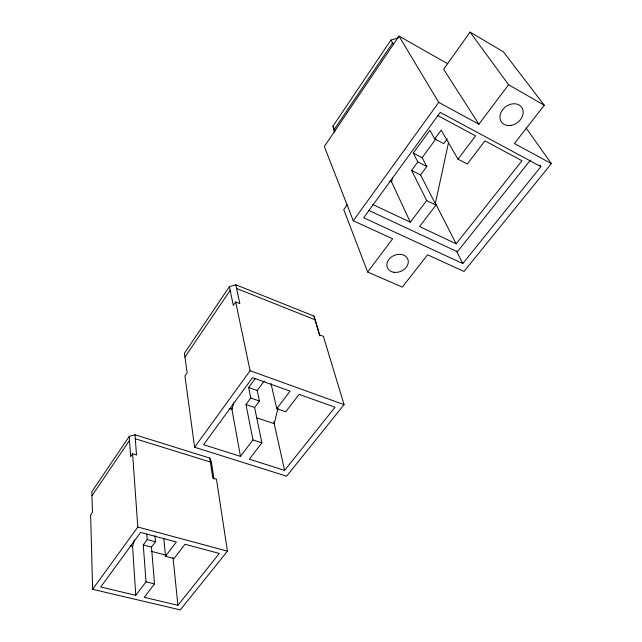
<?xml version="1.0" encoding="UTF-8"?>
<svg xmlns="http://www.w3.org/2000/svg" width="642" height="642" viewBox="0 0 642 642"><rect width="100%" height="100%" fill="white"/><g stroke="black" fill="none" stroke-linecap="round" stroke-linejoin="round"><path stroke-width="0.96" d="M435.404 203.257L448.63 142.091M392.455 177.978L391.564 181.871L389.774 180.996M278.002 408.176L274.214 423.712L256.391 417.677M233.664 402.695L231.955 409.395L229.17 408.456M134.411 539.786L132.589 546.511L130.671 546.013M334.37 132.3L332.981 126.161L390.898 40.069L398.12 37.958M334.305 129.363L392.591 42.974M229.435 286.621L184.431 353.26L187.143 372.801L184.944 376.003L194.614 447.241L286.629 476.195L344.056 404.629L323.383 336.328L319.58 334.843L313.978 316.081L235.815 284.791L229.435 286.621L233.303 305.464L235.702 301.965L239.835 303.586L235.815 284.791M447.707 63.735L398.963 36.088L324.346 146.536L353.285 220.768L392.639 238.792L367.633 272.015L402.341 287.102L427.572 254.786L463.981 271.462L551.374 163.606L526.095 128.007M129.219 436.432L91.854 491.692L92.448 512.284L90.626 514.94L92.617 589.3L180.266 609.9L227.461 551.141L216.434 479.157L212.791 478.057L209.806 458.091L134.997 434.778L129.219 436.432L130.615 456.671L132.589 453.798L136.521 454.985L134.997 434.778M184.96 357.096L230.197 290.32M91.975 495.744L129.491 440.412M347.226 204.742L343.751 209.621L367.633 272.015M470.064 32.1L443.63 69.256L478.876 124.211L508.584 84.736L470.064 32.1L503.448 51.85L544.288 105.256L514.419 143.519L551.374 163.606M353.285 220.768L438.719 102.391L398.963 36.088M194.614 447.241L250.083 370.715L235.702 301.965M92.617 589.3L137.813 527.026L132.589 453.798M434.738 138.921L441.198 130.133L457.979 159.168L467.312 164.007L484.951 140.887L521.994 160.741L456.165 243.808L419.571 226.562L435.982 205.063L420.558 174.913L426.802 166.487L417.83 161.961L413.263 153.117L429.891 130.278L434.738 138.921L443.742 143.631L447.273 138.865M264.215 381.035L257.201 390.537L259.432 401.033L254.609 407.493L261.888 442.852L249.337 459.191L284.623 470.385L335.028 407.205L299.132 394.357L285.754 411.771L276.758 408.657L290.088 391.122L252.491 377.665L203.594 444.681L240.461 456.382L252.972 439.931L245.99 404.532L250.789 398.032L248.647 387.527L255.059 378.764M435.982 205.063L426.713 200.553L411.602 170.443L417.83 161.961M426.802 166.487L422.139 157.635L435.926 138.873M154.947 535.781L155.468 541.776L151.488 547.104L154.537 583.907L144.233 597.317L177.906 605.294L219.315 553.444L184.992 544.288L174.07 558.492L165.492 556.269L176.365 541.984L140.582 532.435L100.722 587.005L135.775 595.311L146.039 581.829L143.262 544.962L147.219 539.601L146.785 534.096M372.769 204.509L410.342 222.212L426.713 200.553M457.979 159.168L475.594 135.871L437.411 115.408M530.428 160.115L457.377 251.776L368.845 210.424M540.909 166.623L440.219 112.406L363.677 217.766L462.802 263.565L540.909 166.623L539.77 164.978M146.039 581.829L154.537 583.907M151.143 551.317L166.334 555.258M143.262 544.962L151.488 547.104M147.219 539.601L155.468 541.776M137.813 527.026L227.461 551.141M135.302 438.751L210.391 462.023M252.972 439.931L261.888 442.852M245.99 404.532L254.609 407.493M250.789 398.032L259.432 401.033M248.647 387.527L257.201 390.537M250.083 370.715L344.056 404.629M236.601 288.483L315.078 319.772M411.602 170.443L420.558 174.913M413.263 153.117L422.139 157.635M438.719 102.391L478.876 124.211M508.584 84.736L544.288 105.256M390.898 40.069L393.578 44.683M434.899 202.27L456.165 243.808M456.454 251.062L462.802 263.565M391.5 181.726L410.342 222.212M332.981 126.161L335.036 131.112M209.806 458.091L211.378 461.903L213.955 479.044M319.78 335.83L313.978 316.081M270.972 383.418L276.758 408.657M273.781 421.762L284.623 470.385M231.746 408.28L240.461 456.382M173.059 557.705L177.906 605.294M163.798 538.421L165.492 556.269M132.573 546.278L135.775 595.311M393.947 272.296A11.083 8.635 -23.4 0 0 408.135 260.146A11.083 8.635 -23.4 0 0 390.641 257.603A11.083 8.635 -23.4 0 0 393.947 272.296M511.265 125.367A12.495 9.895 -37.2 0 0 521.753 107.455A12.495 9.895 -37.2 0 0 501.651 111.17A12.495 9.895 -37.2 0 0 511.265 125.367"/></g></svg>
